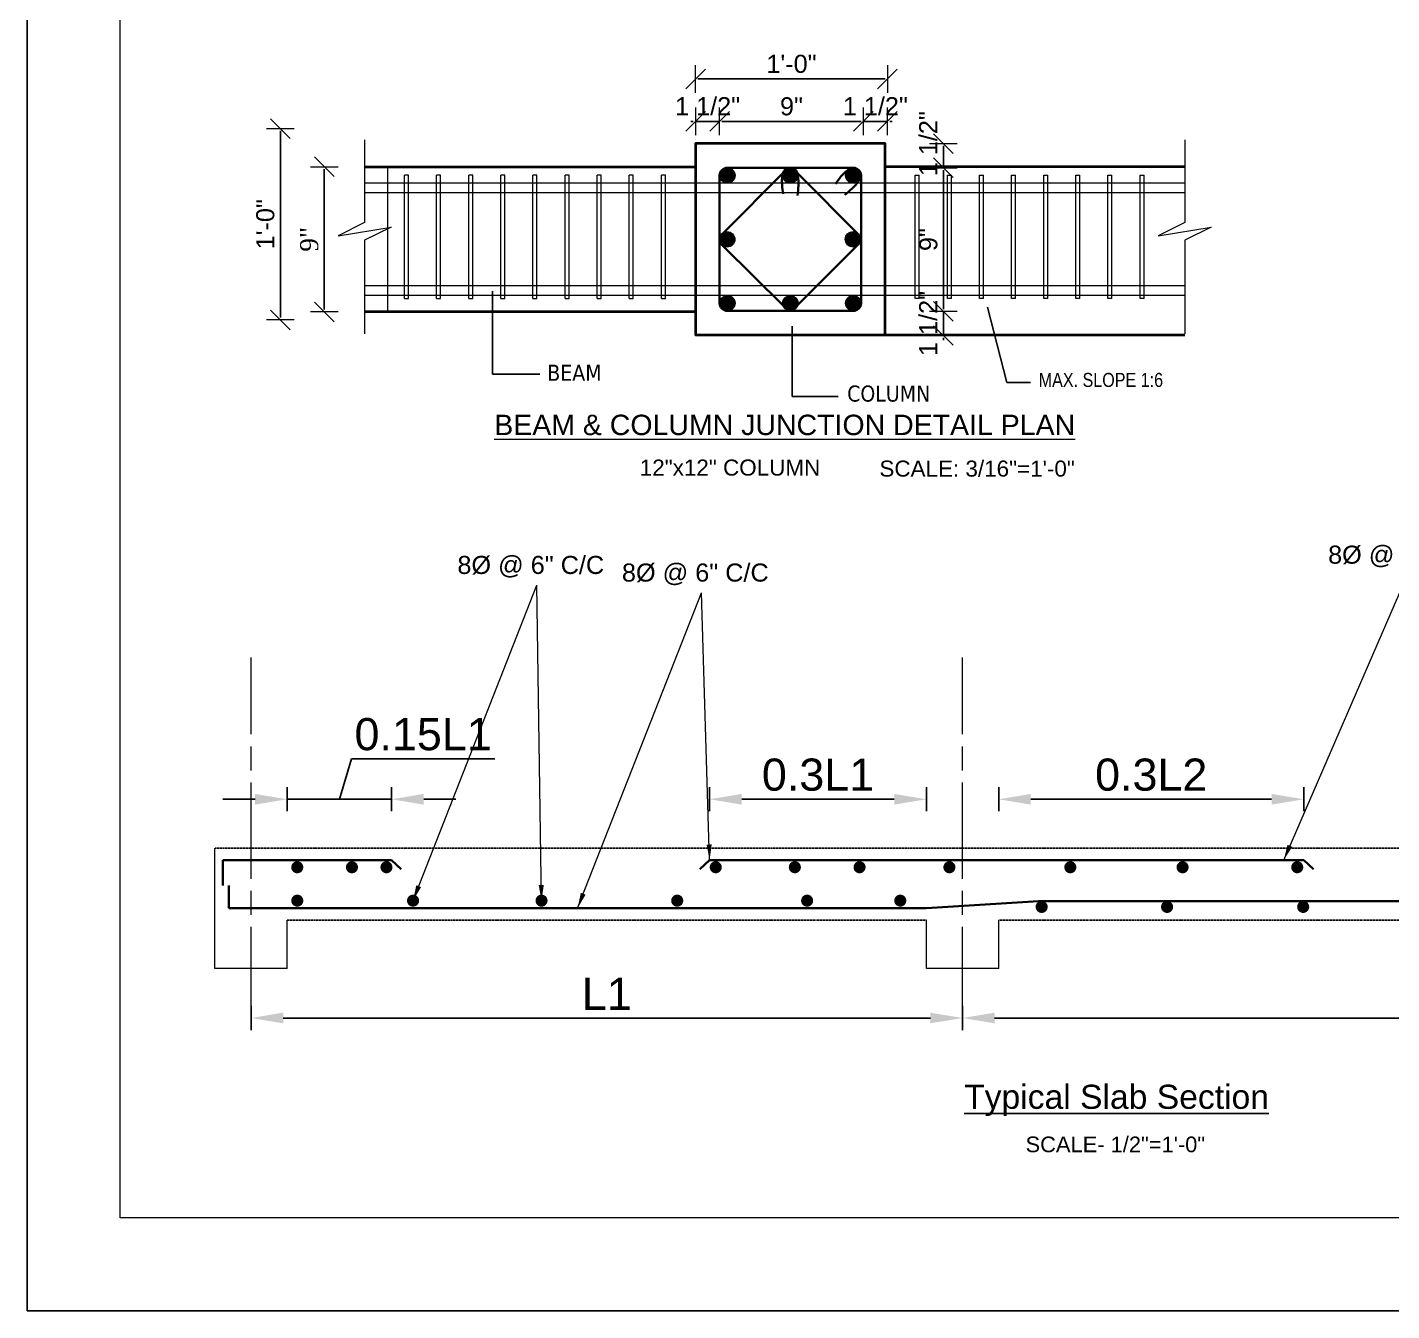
# Model space of a CAD drawing. Header units: inches. Extents: x 10143 to 20474, y -150 to 2442.
# Drawn here: x 13632 to 14311, y -150 to 489 of the extents above; entities that cross this region are included whole.
import ezdxf
from ezdxf.enums import TextEntityAlignment as Align

# ---------------------------------------------------------------- set-up
doc = ezdxf.new("R2010")
doc.units = ezdxf.units.IN
doc.header["$LTSCALE"] = 0.5
doc.header["$MEASUREMENT"] = 0
doc.header["$PDMODE"] = 66
doc.linetypes.add('ACAD_ISO08W100', pattern=[36, 24, -3, 6, -3])
doc.linetypes.add('HIDDEN', pattern=[0.375, 0.25, -0.125])
doc.layers.add('Beam', color=151, linetype='HIDDEN')
doc.layers.add('DIMENSION', color=5, linetype='Continuous')
for name, color, linetype, lineweight in [('column rod', 1, 'Continuous', 50), ('D-DIM', 50, 'Continuous', 18), ('DIM', 180, 'Continuous', 5), ('DIMSTR', 5, 'Continuous', 13), ('ELE LIGHT', 7, 'Continuous', 18), ('ELE1', 3, 'Continuous', 9), ('hatch', 9, 'Continuous', 0), ('Rcc bar', 53, 'Continuous', 35), ('RCC LINE', 200, 'Continuous', 18), ('sxdcf', 8, 'ACAD_ISO08W100', 20), ('temp-partn', 214, 'Continuous', 15), ('TEX', 210, 'Continuous', 25), ('TEXT', 220, 'Continuous', 9), ('TRENCH', 1, 'Continuous', 35)]:
    doc.layers.add(name, color=color, linetype=linetype, lineweight=lineweight)
doc.styles.add('AERIAL', font='arial.ttf')
doc.styles.get("Standard").update_dxf_attribs({"font": 'arial.ttf'})
doc.styles.add('TAHOMA', font='tahoma.ttf', dxfattribs={"height": 9})
doc.styles.add('technical', font='technic_.ttf', dxfattribs={"height": 6.5})
doc.styles.add('times new roman', font='times.ttf', dxfattribs={"height": 9})
doc.dimstyles.new('ARROW', dxfattribs={"dimscale": 96, "dimtxt": 9, "dimasz": 0.125, "dimexe": 0.078125, "dimexo": 0.09375, "dimgap": 0.03125, "dimtad": 1, "dimdec": 0, "dimzin": 3, "dimdsep": 46, "dimlunit": 4, "dimtxsty": 'TAHOMA', "dimcen": 0.09375, "dimclrd": 256, "dimclre": 256, "dimclrt": 256, "dimadec": 0, "dimazin": 0, "dimtfac": 1, "dimtdec": 0, "dimtmove": 0, "dimatfit": 3, "dimfxl": 1, "dimfrac": 2, "dimtolj": 1, "dimtzin": 0, "dimarcsym": 0})
doc.dimstyles.new('Copy of Niranjan', dxfattribs={"dimtxt": 4, "dimasz": 4, "dimexe": 1.5, "dimexo": 0, "dimgap": 1, "dimtad": 1, "dimdec": 0, "dimzin": 0, "dimdsep": 46, "dimlunit": 3, "dimtxsty": 'Standard', "dimcen": 0.09, "dimclrd": 7, "dimclre": 256, "dimclrt": 7, "dimadec": 0, "dimazin": 0, "dimtfac": 0.333333, "dimtdec": 0, "dimtmove": 1, "dimatfit": 1, "dimfxl": 1.5, "dimfxlon": 1, "dimtolj": 1, "dimtzin": 0, "dimlwd": -1, "dimlwe": -1, "dimarcsym": 0})
doc.dimstyles.new('dim stirrups', dxfattribs={"dimscale": 0.04, "dimtxt": 60, "dimasz": 48.5, "dimexe": 19.6875, "dimexo": 0, "dimgap": 18.3125, "dimtad": 1, "dimdec": 0, "dimzin": 0, "dimdsep": 46, "dimlunit": 3, "dimtxsty": 'Standard', "dimcen": 0.15, "dimdle": 0.15, "dimclrd": 256, "dimclrt": 1, "dimazin": 1, "dimtfac": 1, "dimtdec": 0, "dimtofl": 0, "dimtmove": 1, "dimatfit": 2, "dimfxl": 19.6875, "dimfxlon": 1, "dimtolj": 1, "dimtzin": 0, "dimlwd": -1, "dimlwe": -1, "dimarcsym": 0})
doc.dimstyles.new("gan1'", dxfattribs={"dimscale": 96, "dimtxt": 0.09375, "dimasz": 0.012, "dimexe": 0.09375, "dimexo": 0.15625, "dimgap": 0.03, "dimtad": 1, "dimdec": 1, "dimlfac": 0.125, "dimzin": 3, "dimdsep": 46, "dimlunit": 4, "dimtxsty": 'times new roman', "dimblk": 'gg', "dimcen": 0.09375, "dimdle": 0.09375, "dimse1": 1, "dimse2": 1, "dimclre": 34, "dimadec": 0, "dimazin": 0, "dimtfac": 1, "dimtdec": 1, "dimtix": 1, "dimtmove": 0, "dimatfit": 3, "dimfxl": 1, "dimfrac": 2, "dimtolj": 1, "dimtzin": 1, "dimarcsym": 0})

# ---------------------------------------------------------------- blocks, each defined once
blk = doc.blocks.new('*D784')
at = {"layer": 'Defpoints', "color": 0, "transparency": 16777216}
for p in [(17046.47, -10729.23), (17046.47, -10736.8), (17033.47, -10744.3)]:
    blk.add_point(p, dxfattribs=at)
at = {"layer": 'DIMENSION', "color": 7, "transparency": 16777216}
for p, q in [((17039.97, -10729.23), (17041.48, -10724.19)), ((17041.48, -10724.19), (17059.32, -10724.19)), ((17029.47, -10729.23), (17025.47, -10729.23)), ((17033.47, -10729.23), (17046.47, -10729.23)), ((17033.47, -10729.23), (17046.47, -10729.23)), ((17050.47, -10729.23), (17054.47, -10729.23))]:
    blk.add_line(p, q, dxfattribs=at)
at = {"layer": 'DIMENSION', "transparency": 16777216}
for p, q in [((17033.47, -10730.73), (17033.47, -10727.73)), ((17046.47, -10730.73), (17046.47, -10727.73))]:
    blk.add_line(p, q, dxfattribs=at)
at = {"layer": 'DIMENSION', "color": 7, "transparency": 16777216}
for points in [[(17029.47, -10728.57), (17029.47, -10729.9), (17033.47, -10729.23)], [(17050.47, -10728.57), (17050.47, -10729.9), (17046.47, -10729.23)]]:
    blk.add_solid(points, dxfattribs=at)
at = {"layer": 'DIMENSION', "color": 7, "transparency": 16777216, "insert": (17050.4, -10721.15), "char_height": 4, "attachment_point": 5}
blk.add_mtext('\\A1;0.15L1', dxfattribs=at)
blk = doc.blocks.new('*D785')
at = {"layer": 'Defpoints', "color": 0, "transparency": 16777216}
for p in [(17113.08, -10729.23), (17086.08, -10736.8), (17113.08, -10744.3)]:
    blk.add_point(p, dxfattribs=at)
at = {"layer": 'DIMENSION', "transparency": 16777216}
for p, q in [((17086.08, -10730.73), (17086.08, -10727.73)), ((17113.08, -10730.73), (17113.08, -10727.73))]:
    blk.add_line(p, q, dxfattribs=at)
at = {"layer": 'DIMENSION', "color": 7, "transparency": 16777216}
blk.add_line((17090.08, -10729.23), (17109.08, -10729.23), dxfattribs=at)
for points in [[(17090.08, -10728.57), (17090.08, -10729.9), (17086.08, -10729.23)], [(17109.08, -10728.57), (17109.08, -10729.9), (17113.08, -10729.23)]]:
    blk.add_solid(points, dxfattribs=at)
at = {"layer": 'DIMENSION', "color": 7, "transparency": 16777216, "insert": (17099.58, -10726.19), "char_height": 4, "attachment_point": 5}
blk.add_mtext('\\A1;0.3L1', dxfattribs=at)
blk = doc.blocks.new('*D786')
at = {"layer": 'Defpoints', "color": 0, "transparency": 16777216}
for p in [(17160.08, -10729.23), (17160.08, -10736.8), (17122.08, -10744.3)]:
    blk.add_point(p, dxfattribs=at)
at = {"layer": 'DIMENSION', "transparency": 16777216}
for p, q in [((17122.08, -10730.73), (17122.08, -10727.73)), ((17160.08, -10730.73), (17160.08, -10727.73))]:
    blk.add_line(p, q, dxfattribs=at)
at = {"layer": 'DIMENSION', "color": 7, "transparency": 16777216}
blk.add_line((17126.08, -10729.23), (17156.08, -10729.23), dxfattribs=at)
for points in [[(17126.08, -10728.57), (17126.08, -10729.9), (17122.08, -10729.23)], [(17156.08, -10728.57), (17156.08, -10729.9), (17160.08, -10729.23)]]:
    blk.add_solid(points, dxfattribs=at)
at = {"layer": 'DIMENSION', "color": 7, "transparency": 16777216, "insert": (17141.08, -10726.19), "char_height": 4, "attachment_point": 5}
blk.add_mtext('\\A1;0.3L2', dxfattribs=at)
blk = doc.blocks.new('*D782')
at = {"layer": 'Defpoints', "color": 0, "transparency": 16777216}
for p in [(17028.97, -10740.48), (17117.58, -10740.48), (17117.58, -10756.48)]:
    blk.add_point(p, dxfattribs=at)
at = {"layer": 'DIMENSION', "transparency": 16777216}
for p, q in [((17028.97, -10754.98), (17028.97, -10757.98)), ((17117.58, -10754.98), (17117.58, -10757.98))]:
    blk.add_line(p, q, dxfattribs=at)
at = {"layer": 'DIMENSION', "color": 7, "transparency": 16777216}
blk.add_line((17032.97, -10756.48), (17113.58, -10756.48), dxfattribs=at)
for points in [[(17032.97, -10755.81), (17032.97, -10757.14), (17028.97, -10756.48)], [(17113.58, -10755.81), (17113.58, -10757.14), (17117.58, -10756.48)]]:
    blk.add_solid(points, dxfattribs=at)
at = {"layer": 'DIMENSION', "color": 7, "transparency": 16777216, "insert": (17073.27, -10753.47), "char_height": 4, "attachment_point": 5}
blk.add_mtext('\\A1;L1', dxfattribs=at)
blk = doc.blocks.new('*D783')
at = {"layer": 'Defpoints', "color": 0, "transparency": 16777216}
for p in [(17117.58, -10740.48), (17244.58, -10740.48), (17244.58, -10756.48)]:
    blk.add_point(p, dxfattribs=at)
at = {"layer": 'DIMENSION', "transparency": 16777216}
for p, q in [((17117.58, -10754.98), (17117.58, -10757.98)), ((17244.58, -10754.98), (17244.58, -10757.98))]:
    blk.add_line(p, q, dxfattribs=at)
at = {"layer": 'DIMENSION', "color": 7, "transparency": 16777216}
blk.add_line((17121.58, -10756.48), (17240.58, -10756.48), dxfattribs=at)
for points in [[(17121.58, -10755.81), (17121.58, -10757.14), (17117.58, -10756.48)], [(17240.58, -10755.81), (17240.58, -10757.14), (17244.58, -10756.48)]]:
    blk.add_solid(points, dxfattribs=at)
at = {"layer": 'DIMENSION', "color": 7, "transparency": 16777216, "insert": (17181.08, -10753.47), "char_height": 4, "attachment_point": 5}
blk.add_mtext('\\A1;L2', dxfattribs=at)
blk = doc.blocks.new('gg')
at = {"layer": 'DIM'}
for p, q in [((0, 6), (0, -6)), ((-4.24, -4.24), (4.24, 4.24))]:
    blk.add_line(p, q, dxfattribs=at)
blk = doc.blocks.new('*D877')
at = {"layer": 'Defpoints', "color": 0, "lineweight": -3, "transparency": 16777216}
for p in [(80811.99, 74577.49), (80849.18, 74577.49), (80841.38, 74505.19)]:
    blk.add_point(p, dxfattribs=at)
at = {"layer": 'DIM', "color": 0, "lineweight": -2, "transparency": 16777216}
blk.add_line((80811.99, 74506.34), (80811.99, 74576.34), dxfattribs=at)
at = {"layer": 'DIM', "color": 0, "lineweight": -2, "transparency": 16777216, "xscale": 1.152, "yscale": 1.152, "zscale": 1.152}
for p, rotation in [((80811.99, 74577.49), 90), ((80811.99, 74505.19), 270)]:
    blk.add_blockref('gg', p, dxfattribs=dict(at, rotation=rotation))
at = {"layer": 'DIM', "color": 0, "transparency": 16777216, "insert": (80804.52, 74541.34), "char_height": 9, "attachment_point": 5, "rotation": 90, "style": 'times new roman'}
blk.add_mtext('\\A1;9"', dxfattribs=at)
blk = doc.blocks.new('*D878')
at = {"layer": 'D-DIM', "color": 0, "lineweight": -2, "transparency": 16777216}
blk.add_line((80790.11, 74502.35), (80790.11, 74595.37), dxfattribs=at)
at = {"layer": 'Defpoints', "color": 0, "lineweight": -3, "transparency": 16777216}
for p in [(80790.11, 74596.52), (81038.53, 74596.52), (81033.18, 74501.19)]:
    blk.add_point(p, dxfattribs=at)
at = {"layer": 'D-DIM', "color": 0, "lineweight": -2, "transparency": 16777216, "xscale": 1.152, "yscale": 1.152, "zscale": 1.152}
for p, rotation in [((80790.11, 74596.52), 90), ((80790.11, 74501.19), 270)]:
    blk.add_blockref('gg', p, dxfattribs=dict(at, rotation=rotation))
at = {"layer": 'D-DIM', "color": 0, "transparency": 16777216, "insert": (80782.63, 74548.86), "char_height": 9, "attachment_point": 5, "rotation": 90, "style": 'AERIAL'}
blk.add_mtext('\\A1;1\'-0"', dxfattribs=at)
blk = doc.blocks.new('*D879')
at = {"layer": 'D-DIM', "color": 0, "lineweight": -2, "transparency": 16777216}
for p, q in [((80995.78, 74600.07), (80994.63, 74600.07)), ((80996.93, 74600.07), (81008.93, 74600.07)), ((81010.08, 74600.07), (81011.23, 74600.07))]:
    blk.add_line(p, q, dxfattribs=at)
at = {"layer": 'Defpoints', "color": 0, "lineweight": -3, "transparency": 16777216}
for p in [(81008.93, 74600.07), (80996.93, 74585.01), (81008.93, 74555.74)]:
    blk.add_point(p, dxfattribs=at)
at = {"layer": 'D-DIM', "color": 0, "lineweight": -2, "transparency": 16777216, "xscale": 1.152, "yscale": 1.152, "zscale": 1.152}
blk.add_blockref('gg', (80996.93, 74600.07), dxfattribs=at)
at = {"layer": 'D-DIM', "color": 0, "lineweight": -2, "transparency": 16777216, "xscale": 1.152, "yscale": 1.152, "zscale": 1.152, "rotation": 180}
blk.add_blockref('gg', (81008.93, 74600.07), dxfattribs=at)
at = {"layer": 'D-DIM', "color": 0, "transparency": 16777216, "insert": (81002.93, 74607.61), "char_height": 9, "attachment_point": 5, "style": 'AERIAL'}
blk.add_mtext('\\A1;1 1/2"', dxfattribs=at)
blk = doc.blocks.new('*D880')
at = {"layer": 'D-DIM', "color": 0, "lineweight": -2, "transparency": 16777216}
blk.add_line((81010.08, 74600.07), (81079.36, 74600.07), dxfattribs=at)
at = {"layer": 'Defpoints', "color": 0, "lineweight": -3, "transparency": 16777216}
for p in [(81080.51, 74600.07), (81080.51, 74567.51), (81008.93, 74555.74)]:
    blk.add_point(p, dxfattribs=at)
at = {"layer": 'D-DIM', "color": 0, "lineweight": -2, "transparency": 16777216, "xscale": 1.152, "yscale": 1.152, "zscale": 1.152, "rotation": 180}
blk.add_blockref('gg', (81008.93, 74600.07), dxfattribs=at)
at = {"layer": 'D-DIM', "color": 0, "lineweight": -2, "transparency": 16777216, "xscale": 1.152, "yscale": 1.152, "zscale": 1.152}
blk.add_blockref('gg', (81080.51, 74600.07), dxfattribs=at)
at = {"layer": 'D-DIM', "color": 0, "transparency": 16777216, "insert": (81044.72, 74607.55), "char_height": 9, "attachment_point": 5, "style": 'AERIAL'}
blk.add_mtext('\\A1;9"', dxfattribs=at)
blk = doc.blocks.new('*D881')
at = {"layer": 'D-DIM', "color": 0, "lineweight": -2, "transparency": 16777216}
for p, q in [((81079.36, 74600.07), (81078.21, 74600.07)), ((81080.51, 74600.07), (81092.51, 74600.07)), ((81093.66, 74600.07), (81094.82, 74600.07))]:
    blk.add_line(p, q, dxfattribs=at)
at = {"layer": 'Defpoints', "color": 0, "lineweight": -3, "transparency": 16777216}
for p in [(81092.51, 74600.07), (81092.51, 74572.49), (81080.51, 74567.51)]:
    blk.add_point(p, dxfattribs=at)
at = {"layer": 'D-DIM', "color": 0, "lineweight": -2, "transparency": 16777216, "xscale": 1.152, "yscale": 1.152, "zscale": 1.152}
blk.add_blockref('gg', (81080.51, 74600.07), dxfattribs=at)
at = {"layer": 'D-DIM', "color": 0, "lineweight": -2, "transparency": 16777216, "xscale": 1.152, "yscale": 1.152, "zscale": 1.152, "rotation": 180}
blk.add_blockref('gg', (81092.51, 74600.07), dxfattribs=at)
at = {"layer": 'D-DIM', "color": 0, "transparency": 16777216, "insert": (81086.51, 74607.61), "char_height": 9, "attachment_point": 5, "style": 'AERIAL'}
blk.add_mtext('\\A1;1 1/2"', dxfattribs=at)
blk = doc.blocks.new('*D882')
at = {"layer": 'D-DIM', "color": 0, "lineweight": -2, "transparency": 16777216}
blk.add_line((80998.08, 74621.24), (81091.36, 74621.24), dxfattribs=at)
at = {"layer": 'Defpoints', "color": 0, "lineweight": -3, "transparency": 16777216}
for p in [(81092.51, 74621.24), (80996.93, 74579.28), (81092.51, 74580.43)]:
    blk.add_point(p, dxfattribs=at)
at = {"layer": 'D-DIM', "color": 0, "lineweight": -2, "transparency": 16777216, "xscale": 1.152, "yscale": 1.152, "zscale": 1.152, "rotation": 180}
blk.add_blockref('gg', (80996.93, 74621.24), dxfattribs=at)
at = {"layer": 'D-DIM', "color": 0, "lineweight": -2, "transparency": 16777216, "xscale": 1.152, "yscale": 1.152, "zscale": 1.152}
blk.add_blockref('gg', (81092.51, 74621.24), dxfattribs=at)
at = {"layer": 'D-DIM', "color": 0, "transparency": 16777216, "insert": (81044.72, 74628.71), "char_height": 9, "attachment_point": 5, "style": 'AERIAL'}
blk.add_mtext('\\A1;1\'-0"', dxfattribs=at)
blk = doc.blocks.new('*D883')
at = {"layer": 'D-DIM', "color": 0, "lineweight": -2, "transparency": 16777216}
blk.add_line((81120.41, 74587.85), (81120.41, 74578.16), dxfattribs=at)
at = {"layer": 'Defpoints', "color": 0, "lineweight": -3, "transparency": 16777216}
for p in [(81105.35, 74589), (81076.08, 74577), (81120.41, 74577)]:
    blk.add_point(p, dxfattribs=at)
at = {"layer": 'D-DIM', "color": 0, "lineweight": -2, "transparency": 16777216, "xscale": 1.152, "yscale": 1.152, "zscale": 1.152}
for p, rotation in [((81120.41, 74589), 90), ((81120.41, 74577), 270)]:
    blk.add_blockref('gg', p, dxfattribs=dict(at, rotation=rotation))
at = {"layer": 'D-DIM', "color": 0, "transparency": 16777216, "insert": (81112.88, 74589), "char_height": 9, "attachment_point": 5, "rotation": 90, "style": 'AERIAL'}
blk.add_mtext('\\A1;1 1/2"', dxfattribs=at)
blk = doc.blocks.new('*D884')
at = {"layer": 'D-DIM', "color": 0, "lineweight": -2, "transparency": 16777216}
blk.add_line((81120.41, 74575.85), (81120.41, 74506.57), dxfattribs=at)
at = {"layer": 'Defpoints', "color": 0, "lineweight": -3, "transparency": 16777216}
for p in [(81076.08, 74577), (81087.85, 74505.42), (81120.41, 74505.42)]:
    blk.add_point(p, dxfattribs=at)
at = {"layer": 'D-DIM', "color": 0, "lineweight": -2, "transparency": 16777216, "xscale": 1.152, "yscale": 1.152, "zscale": 1.152}
for p, rotation in [((81120.41, 74577), 90), ((81120.41, 74505.42), 270)]:
    blk.add_blockref('gg', p, dxfattribs=dict(at, rotation=rotation))
at = {"layer": 'D-DIM', "color": 0, "transparency": 16777216, "insert": (81112.94, 74541.21), "char_height": 9, "attachment_point": 5, "rotation": 90, "style": 'AERIAL'}
blk.add_mtext('\\A1;9"', dxfattribs=at)
blk = doc.blocks.new('*D885')
at = {"layer": 'D-DIM', "color": 0, "lineweight": -2, "transparency": 16777216}
for p, q in [((81120.41, 74506.57), (81120.41, 74507.73)), ((81120.41, 74505.42), (81120.41, 74493.42)), ((81120.41, 74492.27), (81120.41, 74491.12))]:
    blk.add_line(p, q, dxfattribs=at)
at = {"layer": 'Defpoints', "color": 0, "lineweight": -3, "transparency": 16777216}
for p in [(81087.85, 74505.42), (81092.83, 74493.42), (81120.41, 74493.42)]:
    blk.add_point(p, dxfattribs=at)
at = {"layer": 'D-DIM', "color": 0, "lineweight": -2, "transparency": 16777216, "xscale": 1.152, "yscale": 1.152, "zscale": 1.152}
for p, rotation in [((81120.41, 74505.42), 270), ((81120.41, 74493.42), 90)]:
    blk.add_blockref('gg', p, dxfattribs=dict(at, rotation=rotation))
at = {"layer": 'D-DIM', "color": 0, "transparency": 16777216, "insert": (81112.88, 74499.42), "char_height": 9, "attachment_point": 5, "rotation": 90, "style": 'AERIAL'}
blk.add_mtext('\\A1;1 1/2"', dxfattribs=at)
blk = doc.blocks.new('dx')
at = {"layer": 'Beam'}
for p, q in [((19792.45, -9820.86), (19567.84, -9820.86)), ((19656.45, -9829.86), (19576.84, -9829.86)), ((19783.45, -9829.86), (19665.45, -9829.86))]:
    blk.add_line(p, q, dxfattribs=at)
at = {"layer": 'ELE LIGHT', "lineweight": 30, "ltscale": 0.05}
for p, q in [((19589.84, -9822.36), (19568.84, -9822.36)), ((19568.84, -9822.36), (19568.84, -9825.51)), ((19589.84, -9822.36), (19591.04, -9823.47)), ((19629.45, -9822.36), (19628.24, -9823.47)), ((19703.45, -9822.36), (19629.45, -9822.36)), ((19703.45, -9822.36), (19704.65, -9823.47)), ((19569.56, -9825.51), (19569.56, -9828.36)), ((19656.45, -9828.36), (19569.56, -9828.36)), ((19656.45, -9828.36), (19670.4, -9827.46)), ((19791.88, -9827.46), (19670.4, -9827.46))]:
    blk.add_line(p, q, dxfattribs=at)
at = {"layer": 'Rcc bar', "ltscale": 0.009, "const_width": 0.75}
for points in [[(19577.72, -9823.25, 1), (19578.47, -9823.25, 1)], [(19584.53, -9823.25, 1), (19585.28, -9823.25, 1)], [(19588.83, -9823.25, 1), (19589.58, -9823.25, 1)], [(19629.84, -9823.25, 1), (19630.59, -9823.25, 1)], [(19639.69, -9823.25, 1), (19640.44, -9823.25, 1)], [(19647.75, -9823.25, 1), (19648.5, -9823.25, 1)], [(19658.94, -9823.25, 1), (19659.69, -9823.25, 1)], [(19674, -9823.25, 1), (19674.75, -9823.25, 1)], [(19687.98, -9823.25, 1), (19688.73, -9823.25, 1)], [(19702.26, -9823.25, 1), (19703.01, -9823.25, 1)], [(19577.72, -9827.41, 1), (19578.47, -9827.41, 1)], [(19592.14, -9827.41, 1), (19592.89, -9827.41, 1)], [(19608.14, -9827.41, 1), (19608.89, -9827.41, 1)], [(19625.04, -9827.41, 1), (19625.79, -9827.41, 1)], [(19641.22, -9827.41, 1), (19641.97, -9827.41, 1)], [(19652.82, -9827.41, 1), (19653.57, -9827.41, 1)], [(19670.43, -9828.19, 1), (19671.18, -9828.19, 1)], [(19686.05, -9828.19, 1), (19686.8, -9828.19, 1)], [(19703, -9828.19, 1), (19703.75, -9828.19, 1)]]:
    blk.add_lwpolyline(points, format="xyb", close=True, dxfattribs=at)
at = {"layer": 'RCC LINE', "ltscale": 0.25}
for p, q in [((19567.84, -9835.86), (19567.84, -9820.86)), ((19576.84, -9835.86), (19576.84, -9829.86)), ((19656.45, -9835.86), (19656.45, -9829.86)), ((19665.45, -9835.86), (19665.45, -9829.86)), ((19576.84, -9835.86), (19567.84, -9835.86)), ((19665.45, -9835.86), (19656.45, -9835.86))]:
    blk.add_line(p, q, dxfattribs=at)
at = {"layer": 'sxdcf'}
for p, q in [((19572.34, -9842.69), (19572.34, -9797.14)), ((19660.95, -9842.69), (19660.95, -9797.14))]:
    blk.add_line(p, q, dxfattribs=at)
at = {"layer": 'TEX'}
for p in [(19598.04, -9786.72), (19706.48, -9785.44), (19618.53, -9787.67)]:
    blk.add_text('8Ø @ 6" C/C ', height=2.25, dxfattribs=at).set_placement(p)
blk.add_text('SCALE- 1/2"=1\'-0"', height=1.95, dxfattribs=at).set_placement((19679.98, -9857.73), align=Align.MIDDLE)
at = {"layer": 'TEX', "insert": (19661.15, -9850.34), "char_height": 3, "width": 62.9773, "attachment_point": 1}
blk.add_mtext('{\\LTypical Slab Section }', dxfattribs=at)
at = {"layer": 'DIMENSION'}
for base, p1, p2, text, picture, middle in [((19589.84, -9814.79), (19576.84, -9829.86), (19589.84, -9822.36), '0.15L1', '*D784', (19585.85, -9806.7)), ((19656.45, -9814.79), (19629.45, -9822.36), (19656.45, -9829.86), '0.3L1', '*D785', (19642.95, -9811.75)), ((19703.45, -9814.79), (19665.45, -9829.86), (19703.45, -9822.36), '0.3L2', '*D786', (19684.45, -9811.75)), ((19660.95, -9842.03), (19572.34, -9826.03), (19660.95, -9826.03), 'L1', '*D782', (19616.64, -9839.02)), ((19787.95, -9842.03), (19660.95, -9826.03), (19787.95, -9826.03), 'L2', '*D783', (19724.45, -9839.02))]:
    dim = blk.add_linear_dim(base=base, p1=p1, p2=p2, text=text, dimstyle='Copy of Niranjan', dxfattribs=at)
    dim.commit()
    dim.dimension.update_dxf_attribs({"geometry": picture, "text_midpoint": middle, "insert": (2543.37, 914.45)})
at = {"layer": 'DIMSTR'}
for points in [[(19700.95, -9822.36), (19716.38, -9786.83)], [(19592.51, -9827.41), (19607.94, -9788.12)], [(19608.51, -9827.41), (19607.94, -9788.12)], [(19613, -9828.36), (19628.43, -9789.06)], [(19629.45, -9822.36), (19628.43, -9789.06)]]:
    blk.add_leader(points, dimstyle='dim stirrups', override={"dimtad": 0, "dimfxl": 1.5}, dxfattribs=at)
blk = doc.blocks.new('DTGC')
at = {"layer": 'column rod'}
for points in [[(81008.93, 74573.15, -1), (81016.63, 74573.15, -1)], [(81047.95, 74573.15, -1), (81040.25, 74573.15, -1)], [(81071.67, 74573.15, -1), (81079.37, 74573.15, -1)], [(81008.83, 74541.29, -1), (81016.53, 74541.29, -1)], [(81071.53, 74541.34, -1), (81079.23, 74541.34, -1)], [(81016.63, 74509.53, -1), (81008.93, 74509.53, -1)], [(81048, 74509.53, -1), (81040.3, 74509.53, -1)], [(81079.37, 74509.53, -1), (81071.67, 74509.53, -1)]]:
    blk.add_hatch(color=256, dxfattribs=at).paths.add_polyline_path(points)
at = {"layer": 'D-DIM'}
for p, q in [((80996.93, 74589), (80996.93, 74493.68)), ((80843.39, 74577.49), (80843.39, 74505.19))]:
    blk.add_line(p, q, dxfattribs=at)
at = {"layer": 'DIM'}
for p, q in [((80851.93, 74511.86), (80851.93, 74573.32)), ((80853.93, 74573.32), (80851.93, 74573.32)), ((80853.93, 74511.86), (80853.93, 74573.32)), ((80867.93, 74511.86), (80867.93, 74573.32)), ((80869.93, 74573.32), (80867.93, 74573.32)), ((80869.93, 74511.86), (80869.93, 74573.32)), ((80883.93, 74511.86), (80883.93, 74573.32)), ((80885.93, 74573.32), (80883.93, 74573.32)), ((80885.93, 74511.86), (80885.93, 74573.32)), ((80899.93, 74511.86), (80899.93, 74573.32)), ((80901.93, 74573.32), (80899.93, 74573.32)), ((80901.93, 74511.86), (80901.93, 74573.32)), ((80915.93, 74511.86), (80915.93, 74573.32)), ((80917.93, 74573.32), (80915.93, 74573.32)), ((80917.93, 74511.86), (80917.93, 74573.32)), ((80931.93, 74511.86), (80931.93, 74573.32)), ((80933.93, 74573.32), (80931.93, 74573.32)), ((80933.93, 74511.86), (80933.93, 74573.32)), ((80947.93, 74511.86), (80947.93, 74573.32)), ((80949.93, 74573.32), (80947.93, 74573.32)), ((80949.93, 74511.86), (80949.93, 74573.32)), ((80963.93, 74511.86), (80963.93, 74573.32)), ((80965.93, 74573.32), (80963.93, 74573.32)), ((80965.93, 74511.86), (80965.93, 74573.32)), ((80979.93, 74511.86), (80979.93, 74573.32)), ((80981.93, 74573.32), (80979.93, 74573.32)), ((80981.93, 74511.86), (80981.93, 74573.32)), ((81106.37, 74511.86), (81106.37, 74573.32)), ((81106.37, 74573.32), (81108.37, 74573.32)), ((81108.37, 74511.86), (81108.37, 74573.32)), ((81122.37, 74511.86), (81122.37, 74573.32)), ((81122.37, 74573.32), (81124.37, 74573.32)), ((81124.37, 74511.86), (81124.37, 74573.32)), ((81138.37, 74511.86), (81138.37, 74573.32)), ((81138.37, 74573.32), (81140.37, 74573.32)), ((81140.37, 74511.86), (81140.37, 74573.32)), ((81154.37, 74511.86), (81154.37, 74573.32)), ((81154.37, 74573.32), (81156.37, 74573.32)), ((81156.37, 74511.86), (81156.37, 74573.32)), ((81170.37, 74511.86), (81170.37, 74573.32)), ((81170.37, 74573.32), (81172.37, 74573.32)), ((81172.37, 74511.86), (81172.37, 74573.32)), ((81186.37, 74511.86), (81186.37, 74573.32)), ((81186.37, 74573.32), (81188.37, 74573.32)), ((81188.37, 74511.86), (81188.37, 74573.32)), ((81202.37, 74511.86), (81202.37, 74573.32)), ((81202.37, 74573.32), (81204.37, 74573.32)), ((81204.37, 74511.86), (81204.37, 74573.32)), ((81218.37, 74511.86), (81218.37, 74573.32)), ((81218.37, 74573.32), (81220.37, 74573.32)), ((81220.37, 74511.86), (81220.37, 74573.32)), ((80832.08, 74571.49), (80832.08, 74566.69)), ((80851.93, 74511.86), (80853.93, 74511.86)), ((80867.93, 74511.86), (80869.93, 74511.86)), ((80883.93, 74511.86), (80885.93, 74511.86)), ((80899.93, 74511.86), (80901.93, 74511.86)), ((80915.93, 74511.86), (80917.93, 74511.86)), ((80931.93, 74511.86), (80933.93, 74511.86)), ((80947.93, 74511.86), (80949.93, 74511.86)), ((80963.93, 74511.86), (80965.93, 74511.86)), ((80979.93, 74511.86), (80981.93, 74511.86)), ((81108.37, 74511.86), (81106.37, 74511.86)), ((81124.37, 74511.86), (81122.37, 74511.86)), ((81140.37, 74511.86), (81138.37, 74511.86)), ((81156.37, 74511.86), (81154.37, 74511.86)), ((81172.37, 74511.86), (81170.37, 74511.86)), ((81188.37, 74511.86), (81186.37, 74511.86)), ((81204.37, 74511.86), (81202.37, 74511.86)), ((81220.37, 74511.86), (81218.37, 74511.86))]:
    blk.add_line(p, q, dxfattribs=at)
at = {"layer": 'DIM', "linetype": 'Continuous'}
for points in [[(80832.08, 74590.89), (80832.08, 74549.76), (80818.89, 74543.01), (80845.26, 74547.45), (80832.08, 74540.87), (80832.08, 74494.28)], [(81240.65, 74590.89), (81240.65, 74549.76), (81227.47, 74543.01), (81253.84, 74547.45), (81240.65, 74540.87), (81240.65, 74494.28)]]:
    blk.add_lwpolyline(points, dxfattribs=at)
at = {"layer": 'hatch'}
for p, q in [((81154.15, 74569.32), (80831.86, 74569.32)), ((81168.85, 74569.32), (81154.37, 74569.32)), ((81240.65, 74569.32), (81168.85, 74569.32)), ((81154.15, 74564.52), (80831.86, 74564.52)), ((81170.46, 74564.52), (81154.37, 74564.52)), ((81240.65, 74564.52), (81170.46, 74564.52)), ((81240.65, 74518.19), (80832.08, 74518.19)), ((81240.65, 74513.39), (80832.08, 74513.39))]:
    blk.add_line(p, q, dxfattribs=at)
for centre in [(81012.78, 74573.15), (81044.1, 74573.15), (81075.52, 74573.15), (81012.68, 74541.29), (81075.38, 74541.34), (81012.78, 74509.53), (81044.15, 74509.53), (81075.52, 74509.53)]:
    blk.add_circle(centre, 3.85, dxfattribs=at)
at = {"layer": 'temp-partn', "lineweight": 30}
blk.add_lwpolyline([(81075.52, 74505.68), (81012.78, 74505.68, -0.414214), (81008.93, 74509.53), (81008.93, 74573.15, -0.414214), (81012.78, 74577), (81075.52, 74577, -0.414214), (81079.37, 74573.15), (81079.37, 74509.53, -0.414214)], format="xyb", close=True, dxfattribs=at)
for points in [[(81011.03, 74544.77), (81040.69, 74574.61)], [(81047.75, 74574.31), (81078.82, 74543.08)], [(81010.75, 74537.95), (81040.69, 74508.18)], [(81047.75, 74508.49), (81078.82, 74539.61)]]:
    blk.add_lwpolyline(points, dxfattribs=at)
blk.add_arc((81012.99, 74541.27), 4, 119.19388, 235.96418, dxfattribs=at)
for points in [[(81044.11, 74577), (81041.37, 74575.91), (81040.21, 74573.12), (81040.65, 74563.92)], [(81044.11, 74577), (81046.82, 74575.84), (81047.91, 74573.02), (81047.78, 74563.24)], [(81078.24, 74575.87), (81075.52, 74577), (81072.74, 74575.81), (81066.63, 74568.92)], [(81078.24, 74575.87), (81079.37, 74573.15), (81078.18, 74570.37), (81071.26, 74563.46)]]:
    blk.add_spline(points, degree=3, dxfattribs=at)
at = {"layer": 'TRENCH'}
for p, q in [((80832.08, 74577.49), (80996.93, 74577.49)), ((81240.65, 74577.49), (81091.37, 74577.49)), ((80996.93, 74505.19), (80832.08, 74505.19)), ((81091.37, 74493.68), (81240.65, 74493.68))]:
    blk.add_line(p, q, dxfattribs=at)
for points in [[(81091.37, 74564.2), (81091.37, 74589), (80996.93, 74589), (80996.93, 74564.2)], [(81091.37, 74493.68), (81091.37, 74589)], [(80996.93, 74564.2), (80996.93, 74519.36)], [(80996.93, 74519.36), (80996.93, 74493.68), (81091.37, 74493.68), (81091.37, 74519.36)]]:
    blk.add_lwpolyline(points, dxfattribs=at)
at = {"layer": 'TEXT'}
for s, height, style, p in [('MAX. SLOPE 1:6', 7, 'technical', (81167.88, 74467.79)), ('%%UBEAM & COLUMN JUNCTION DETAIL PLAN', 10.16, 'AERIAL', (80896.64, 74443.81)), ('12"x12" COLUMN', 8, 'AERIAL', (80969.13, 74423.62)), ('SCALE: 3/16"=1\'-0"', 8, 'AERIAL', (81088.52, 74423.11))]:
    blk.add_text(s, height=height, dxfattribs=dict(at, style=style)).set_placement(p)
at = {"layer": 'TEXT', "char_height": 8, "attachment_point": 1, "style": 'TAHOMA'}
for s, insert in [('\\A1;BEAM', (80923.06, 74478.85)), ('COLUMN', (81072.45, 74468.49))]:
    blk.add_mtext(s, dxfattribs=dict(at, insert=insert))
at = {"layer": 'D-DIM'}
for base, p1, p2, picture, middle in [((81092.51, 74621.24), (80996.93, 74579.28), (81092.51, 74580.43), '*D882', (81044.72, 74628.71)), ((81008.93, 74600.07), (80996.93, 74585.01), (81008.93, 74555.74), '*D879', (81002.93, 74607.61)), ((81092.51, 74600.07), (81080.51, 74567.51), (81092.51, 74572.49), '*D881', (81086.51, 74607.61)), ((81080.51, 74600.07), (81008.93, 74555.74), (81080.51, 74567.51), '*D880', (81044.72, 74607.55))]:
    dim = blk.add_linear_dim(base=base, p1=p1, p2=p2, dimstyle="gan1'", override={"dimtxsty": 'AERIAL'}, dxfattribs=at)
    dim.commit()
    dim.dimension.update_dxf_attribs({"geometry": picture, "text_midpoint": middle})
for base, p1, p2, angle, override, picture, middle in [((80790.11, 74596.52), (81033.18, 74501.19), (81038.53, 74596.52), 90, {"dimtxsty": 'AERIAL'}, '*D878', (80790.11, 74548.86)), ((81120.41, 74577), (81105.35, 74589), (81076.08, 74577), 270, {"dimtxsty": 'AERIAL', "dimtmove": 2}, '*D883', (81112.88, 74589))]:
    dim = blk.add_linear_dim(base=base, p1=p1, p2=p2, angle=angle, dimstyle="gan1'", override=override, dxfattribs=at)
    dim.commit()
    dim.dimension.update_dxf_attribs({"geometry": picture, "text_midpoint": middle, "dimtype": 128})
for base, p1, p2, picture, middle in [((81120.41, 74505.42), (81076.08, 74577), (81087.85, 74505.42), '*D884', (81112.94, 74541.21)), ((81120.41, 74493.42), (81087.85, 74505.42), (81092.83, 74493.42), '*D885', (81112.88, 74499.42))]:
    dim = blk.add_linear_dim(base=base, p1=p1, p2=p2, angle=270, dimstyle="gan1'", override={"dimtxsty": 'AERIAL'}, dxfattribs=at)
    dim.commit()
    dim.dimension.update_dxf_attribs({"geometry": picture, "text_midpoint": middle})
at = {"layer": 'DIM'}
dim = blk.add_linear_dim(base=(80811.99, 74577.49), p1=(80841.38, 74505.19), p2=(80849.18, 74577.49), angle=90, dimstyle="gan1'", dxfattribs=at)
dim.commit()
dim.dimension.update_dxf_attribs({"geometry": '*D877', "text_midpoint": (80804.52, 74541.34)})
for points in [[(80895.76, 74515.44), (80895.76, 74474.13), (80919.4, 74474.13)], [(81142.35, 74507.54), (81151.99, 74469.93), (81163.81, 74469.93)], [(81045.13, 74498.13), (81045.13, 74463.03), (81067.96, 74463.03)]]:
    blk.add_leader(points, dimstyle='ARROW', override={"dimscale": 1, "dimgap": 0.03125, "dimtad": 0}, dxfattribs=at)

msp = doc.modelspace()

# ---------------------------------------------------------------- linework, layer by layer
at = {"layer": 'Defpoints'}
msp.add_lwpolyline([(16809.18, 2097.54), (13631.58, 2097.54), (13631.58, -150.43), (16809.18, -150.43)], close=True, dxfattribs=at)
at = {"layer": 'ELE1'}
msp.add_lwpolyline([(13677.89, 2051.22), (16762.86, 2051.22), (16762.86, -104.11), (13677.89, -104.11)], close=True, dxfattribs=at)

# ---------------------------------------------------------------- block references
at = {"color": 0, "lineweight": -3}
msp.add_blockref('DTGC', (-67032.44, -74157.98), dxfattribs=at)
at = {"layer": 'D-DIM', "xscale": 4, "yscale": 4, "zscale": 4}
msp.add_blockref('dx', (-64546.31, 39363.51), dxfattribs=at)

doc.saveas('drawing.dxf')
